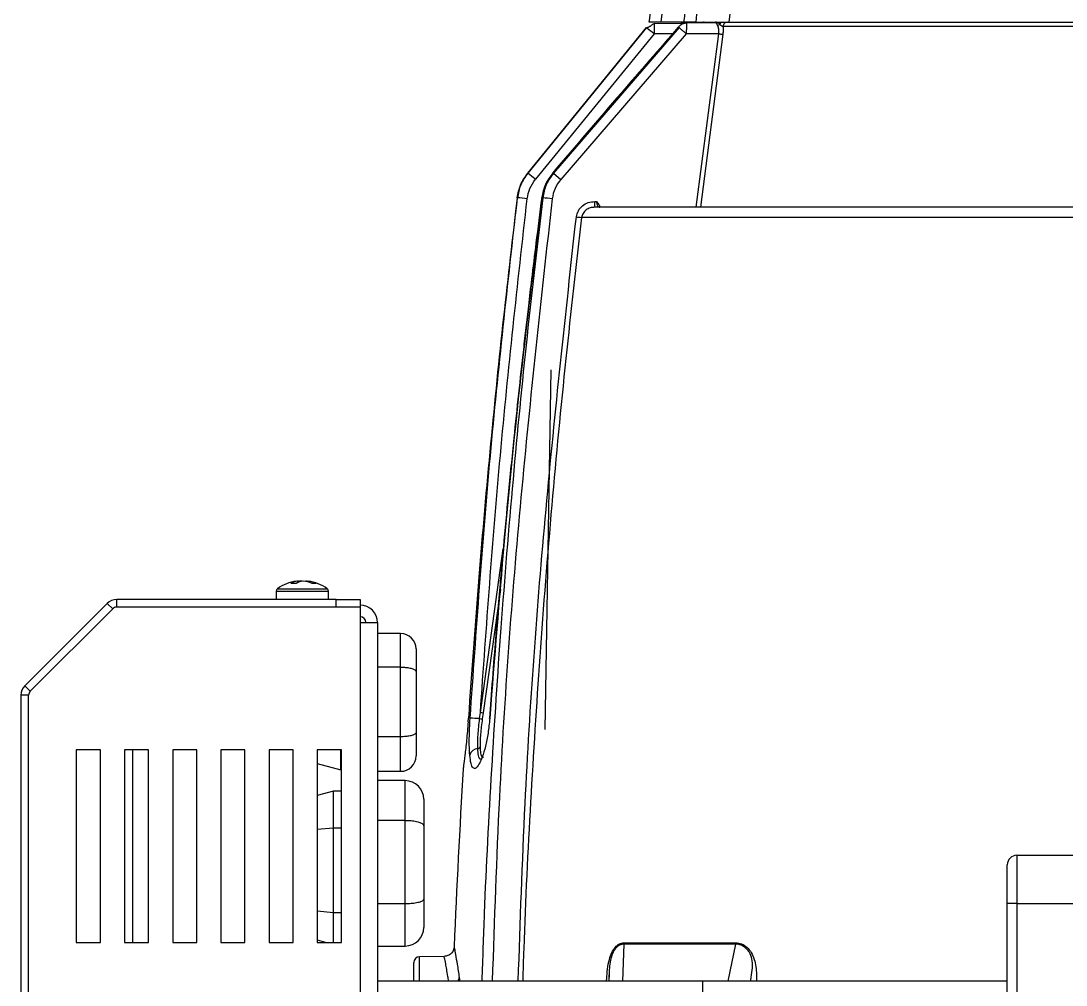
# Model space of a CAD drawing. Extents: x 8 to 113, y 1 to 87.
# Drawn here: x 43.27 to 48.69, y 75.62 to 80.63 of the extents above; entities that cross this region are included whole.
import ezdxf

# ---------------------------------------------------------------- set-up
doc = ezdxf.new("R2010")
doc.units = 0
doc.header["$MEASUREMENT"] = 0
doc.layers.add('OBJECT', color=7, linetype='CONTINUOUS')

msp = doc.modelspace()

# ---------------------------------------------------------------- linework, layer by layer
at = {"layer": 'OBJECT'}
for p, q in [((47.2147, 82.7303), (46.9411, 80.6183)), ((45.8983, 79.8353), (46.514, 80.5903)), ((46.5141, 80.5903), (45.8989, 79.8353)), ((46.6809, 80.5904), (46.0292, 79.8353)), ((46.6836, 80.5904), (46.0318, 79.8353)), ((46.6936, 80.6126), (46.5535, 80.6101)), ((46.706, 80.6183), (46.589, 80.6183)), ((46.7012, 80.6144), (46.6927, 80.6126)), ((46.7198, 80.6176), (46.701, 80.6143)), ((46.8741, 80.6157), (46.7176, 80.613)), ((46.7698, 80.6183), (46.9411, 80.6183)), ((46.8958, 80.6074), (46.9112, 80.5964)), ((48.7971, 80.5964), (46.9112, 80.5964)), ((46.9411, 80.6183), (48.8141, 80.6183)), ((46.5537, 80.5582), (45.9386, 79.8032)), ((46.7206, 80.5583), (46.0697, 79.803)), ((46.65, 80.5582), (46.5537, 80.5582)), ((46.7206, 80.5583), (46.7204, 80.5583)), ((46.8891, 80.5583), (46.7206, 80.5583)), ((46.7723, 79.6583), (46.8891, 80.5583)), ((46.911, 80.5557), (46.7947, 79.6583)), ((45.8983, 79.8353), (45.8989, 79.8353)), ((46.0318, 79.8353), (46.0292, 79.8353)), ((46.0318, 79.8353), (46.0697, 79.803)), ((45.8441, 79.7075), (45.8449, 79.7075)), ((45.9764, 79.7075), (45.9734, 79.7075)), ((46.2461, 79.6879), (46.2552, 79.6879)), ((48.8078, 79.6053), (46.1782, 79.6053)), ((45.9883, 76.9481), (46.0209, 78.8152)), ((45.6528, 77.0368), (45.7711, 77.8859)), ((44.7036, 77.7188), (44.7047, 77.7099)), ((44.7091, 77.7188), (44.7036, 77.7183)), ((44.7091, 77.7185), (44.7091, 77.7188)), ((44.7292, 77.7182), (44.7254, 77.7188)), ((44.7255, 77.7174), (44.7254, 77.7188)), ((44.7456, 77.7188), (44.7454, 77.717)), ((44.7491, 77.7163), (44.7494, 77.7188)), ((44.7494, 77.7188), (44.7548, 77.7183)), ((44.7549, 77.7188), (44.7544, 77.715)), ((44.5942, 77.6667), (44.5942, 77.6233)), ((44.5942, 77.6667), (44.6488, 77.6667)), ((44.6005, 77.6789), (44.6525, 77.6789)), ((44.6488, 77.6667), (44.8642, 77.6667)), ((44.6525, 77.6789), (44.858, 77.6789)), ((44.8642, 77.6233), (44.8642, 77.6667)), ((45.7565, 77.6752), (45.6673, 77.035)), ((43.7172, 77.6028), (43.2897, 77.1754)), ((43.7454, 77.5745), (43.7172, 77.6028)), ((43.7667, 77.5833), (43.7667, 77.6233)), ((44.9042, 77.6233), (43.7667, 77.6233)), ((44.9042, 77.5833), (44.9042, 77.6233)), ((44.9042, 77.6233), (45.0292, 77.6233)), ((45.0292, 77.6233), (45.0292, 77.5833)), ((45.0292, 77.5933), (45.0292, 77.5033)), ((43.318, 77.1471), (43.7454, 77.5745)), ((44.9042, 77.5833), (43.7667, 77.5833)), ((45.0292, 77.5833), (44.9042, 77.5833)), ((45.0292, 77.5033), (45.0292, 73.6833)), ((45.0292, 77.5033), (45.1192, 77.5033)), ((45.1192, 77.5033), (45.1192, 73.6833)), ((45.2392, 77.4463), (45.1192, 77.4463)), ((45.2392, 77.272), (45.2392, 77.4463)), ((45.3192, 77.3663), (45.3192, 77.2481)), ((45.2392, 77.272), (45.1192, 77.272)), ((45.2392, 76.9107), (45.2392, 77.272)), ((45.3192, 77.2481), (45.3192, 76.9332)), ((43.318, 77.1471), (43.2897, 77.1754)), ((43.3092, 77.1259), (43.2692, 77.1259)), ((43.2692, 77.1259), (43.2692, 74.0208)), ((43.3092, 74.0208), (43.3092, 77.1259)), ((45.7087, 77.129), (45.6995, 77.0064)), ((45.7105, 77.1286), (45.7013, 77.0058)), ((45.5895, 76.9884), (45.5908, 77.0071)), ((45.6489, 77.0047), (45.6528, 77.0368)), ((45.6673, 77.035), (45.6628, 77.0029)), ((45.2392, 76.9107), (45.1192, 76.9107)), ((45.2392, 76.7313), (45.2392, 76.9107)), ((45.3192, 76.9332), (45.3192, 76.8113)), ((43.6817, 76.8433), (43.5567, 76.8433)), ((43.5567, 76.8433), (43.5567, 75.8433)), ((43.6817, 75.8433), (43.6817, 76.8433)), ((43.9317, 76.8433), (43.8067, 76.8433)), ((43.8067, 76.8433), (43.8067, 75.8433)), ((43.8492, 75.8433), (43.8492, 76.8433)), ((43.9317, 75.8433), (43.9317, 76.8433)), ((44.1817, 76.8433), (44.0567, 76.8433)), ((44.0567, 76.8433), (44.0567, 75.8433)), ((44.1817, 75.8433), (44.1817, 76.8433)), ((44.4317, 76.8433), (44.3067, 76.8433)), ((44.3067, 76.8433), (44.3067, 75.8433)), ((44.4317, 75.8433), (44.4317, 76.8433)), ((44.6817, 76.8433), (44.5567, 76.8433)), ((44.5567, 76.8433), (44.5567, 75.8433)), ((44.6817, 75.8433), (44.6817, 76.8433)), ((44.9317, 76.8433), (44.8067, 76.8433)), ((44.8067, 76.8433), (44.8067, 75.8433)), ((44.9292, 76.7386), (44.9292, 76.8433)), ((44.9317, 75.8433), (44.9317, 76.8433)), ((44.8067, 76.7714), (44.9292, 76.7386)), ((44.9292, 76.7386), (44.9317, 76.7386)), ((45.1192, 76.7313), (45.2392, 76.7313)), ((45.2632, 76.6829), (45.1192, 76.6829)), ((45.2632, 76.4769), (45.2632, 76.6829)), ((44.8912, 76.6289), (44.8067, 76.6062)), ((44.9317, 76.6289), (44.8912, 76.6289)), ((44.8912, 76.4376), (44.8912, 76.6289)), ((45.3592, 76.5869), (45.3592, 76.4475)), ((45.2632, 76.4769), (45.1192, 76.4769)), ((45.2632, 76.0434), (45.2632, 76.4769)), ((44.8067, 76.4313), (44.8912, 76.4376)), ((44.8912, 75.9993), (44.8912, 76.4376)), ((44.8912, 76.4376), (44.9317, 76.4376)), ((45.3592, 76.4475), (45.3592, 76.0696)), ((48.4362, 76.2958), (48.4362, 76.0458)), ((48.4362, 76.2958), (48.7412, 76.2958)), ((48.3862, 76.0458), (48.3862, 76.2458)), ((45.2632, 76.0434), (45.1192, 76.0434)), ((45.2632, 75.8249), (45.2632, 76.0434)), ((45.3592, 76.0696), (45.3592, 75.9209)), ((48.3862, 74.1626), (48.3862, 76.0458)), ((48.4362, 76.0458), (48.3862, 76.0458)), ((48.4362, 76.0458), (48.4362, 74.2095)), ((48.4362, 76.0458), (48.7412, 76.0458)), ((44.8067, 76.007), (44.8912, 75.9993)), ((44.8912, 75.8433), (44.8912, 75.9993)), ((44.8912, 75.9993), (44.9317, 75.9993)), ((43.5567, 75.8433), (43.6817, 75.8433)), ((43.8067, 75.8433), (43.9317, 75.8433)), ((44.0567, 75.8433), (44.1817, 75.8433)), ((44.3067, 75.8433), (44.4317, 75.8433)), ((44.5567, 75.8433), (44.6817, 75.8433)), ((44.8067, 75.8563), (44.855, 75.8433)), ((44.8067, 75.8433), (44.9317, 75.8433)), ((45.1192, 75.8249), (45.2632, 75.8249)), ((46.3978, 75.8348), (46.39, 75.6433)), ((46.977, 75.8348), (46.9366, 75.6433)), ((46.977, 75.8348), (46.9775, 75.8419)), ((45.4654, 75.7711), (45.3367, 75.7688)), ((45.3367, 75.6433), (45.3367, 75.7688)), ((45.1194, 75.7012), (45.1192, 75.7012)), ((45.1194, 75.7012), (45.1194, 75.6433)), ((46.8072, 75.6433), (45.1192, 75.6433)), ((45.5431, 75.6609), (45.5465, 75.6433)), ((46.3205, 75.681), (46.3189, 75.6433)), ((46.8072, 74.3933), (46.8072, 75.6433)), ((48.3862, 75.6433), (46.8072, 75.6433))]:
    msp.add_line(p, q, dxfattribs=at)
at = {"layer": 'OBJECT', "flags": 128}
for points in [[(46.514, 80.5903), (46.5141, 80.5903), (46.5142, 80.5902)], [(46.5286, 80.6183), (46.5291, 80.6222), (46.5295, 80.6252)], [(46.6792, 80.5919), (46.6793, 80.5918), (46.6809, 80.5904)], [(45.8983, 79.8353), (45.8985, 79.8352), (45.8986, 79.8351)], [(46.0292, 79.8353), (46.0281, 79.8363), (46.0282, 79.8362)], [(45.8441, 79.7075), (45.8442, 79.7077), (45.8443, 79.7077)], [(45.9734, 79.7075), (45.9712, 79.708), (45.9711, 79.7081)], [(44.7037, 77.7178), (44.7055, 77.7181), (44.7128, 77.7188)], [(44.7128, 77.7188), (44.7137, 77.7181), (44.7144, 77.7172)], [(44.7456, 77.7188), (44.7448, 77.7181), (44.7441, 77.7172)], [(45.7105, 77.1286), (45.7088, 77.1289), (45.7088, 77.129)], [(45.591, 77.0072), (45.5909, 77.0072), (45.5908, 77.0071)], [(45.7013, 77.0058), (45.6997, 77.0062), (45.6995, 77.0064)], [(45.5895, 76.9884), (45.5896, 76.9892), (45.5898, 76.9893)]]:
    msp.add_lwpolyline(points, dxfattribs=at)
at = {"layer": 'OBJECT'}
for centre, radius, start, end in [((42.5318, 75.6463), 6.3484, 50.68889, 51.14878), ((46.7093, 80.5933), 0.025, 90, 129.6955), ((46.7254, 80.5989), 0.0196, 102.7689, 138.1546), ((46.7219, 80.5936), 0.0247, 90.0029, 113.5405), ((46.7399, 80.5939), 0.0245, 90.0492, 128.106), ((46.807, 80.6033), 0.015, 49.4058, 89.9984), ((46.8072, 80.6035), 0.0148, 49.1565, 89.9671), ((46.807, 80.6033), 0.015, 49.4025, 88.3728), ((46.8149, 80.6036), 0.0147, 49.8263, 89.9444), ((46.8723, 80.5964), 0.0219, 90.1166, 119.4185), ((46.8779, 80.5934), 0.025, 90.0061, 112.4325), ((46.8771, 80.635), 0.0333, 280.7988, 304.0997), ((46.9106, 80.603), 0.0154, 97.1656, 163.7125), ((46.9347, 80.5948), 0.0235, 92.6255, 176.2402), ((42.1291, 75.1394), 6.0219, 50.75757, 51.24324), ((45.7626, 78.6671), 1.0437, 82.6654, 85.4775), ((45.7928, 77.8442), 1.8723, 82.871, 84.3733), ((45.8243, 79.6806), 0.4219, 356.9768, 0.9943), ((46.2896, 80.7336), 1.1338, 262.9623, 264.3612), ((44.7292, 77.4995), 0.2208, 97.9922, 125.6682), ((44.7156, 77.6367), 0.083, 98.3727, 123.3302), ((44.6838, 77.5325), 0.1741, 85.4693, 94.5307), ((44.7472, 77.6236), 0.0963, 98.483, 121.0832), ((44.7409, 77.5695), 0.1501, 95.908, 104.1978), ((44.7166, 77.5643), 0.1554, 65.8157, 83.9362), ((44.7424, 77.712), 0.00968, 22.5702, 44.4162), ((44.7401, 77.5771), 0.1425, 64.8121, 84.0172), ((44.7292, 77.4995), 0.2208, 54.3318, 82.0078), ((44.7905, 77.6107), 0.0959, 83.8935, 96.1065), ((44.6092, 77.6667), 0.015, 125.6682, 180), ((44.8492, 77.6667), 0.015, 0, 54.3318), ((43.7667, 77.5533), 0.07, 90, 135), ((45.0292, 77.5033), 0.09, 0, 90), ((43.7667, 77.5533), 0.03, 90, 135), ((45.0292, 77.5033), 0.03, 0, 90), ((45.2392, 77.3663), 0.08, 0, 90), ((43.3392, 77.1259), 0.07, 135, 180), ((43.3392, 77.1259), 0.03, 135, 180), ((45.5787, 76.0588), 0.9485, 85.7521, 88.7342), ((45.7037, 77.3769), 0.3762, 261.632, 263.7724), ((45.7001, 77.3547), 0.3214, 261.5371, 264.138), ((45.6444, 76.8013), 0.0486, 95.9552, 163.2355), ((45.6383, 76.8633), 0.0137, 274.3558, 338.4822), ((45.2392, 76.8113), 0.08, 270, 0), ((96.1332, 73.7183), 50.66, 176.57471, 177.62076), ((45.2632, 76.5869), 0.096, 0, 90), ((48.4362, 76.2458), 0.05, 90, 180), ((45.2632, 75.9209), 0.096, 270, 360), ((45.3372, 75.7389), 0.03, 91, 180), ((45.5041, 75.6668), 0.0394, 323.3978, 351.3326)]:
    msp.add_arc(centre, radius, start, end, dxfattribs=at)
for points, knots in [([(46.753, 82.1835), (46.7228, 81.8913), (46.6688, 81.3695), (46.6133, 80.8478), (46.589, 80.6183)], [0, 0, 0, 0, 0.560008, 1, 1, 1, 1]), ([(46.9286, 82.1408), (46.8993, 81.8565), (46.8471, 81.349), (46.7934, 80.8416), (46.7698, 80.6183)], [0, 0, 0, 0, 0.560008, 1, 1, 1, 1]), ([(46.5295, 80.6252), (46.5296, 80.6258), (46.5464, 80.7633), (46.5738, 80.9856), (46.6036, 81.2284), (46.6166, 81.335), (46.6193, 81.3568), (46.6194, 81.3575)], [0, 0, 0, 0, 0.002275, 0.563506, 0.91051, 0.997261, 1, 1, 1, 1]), ([(46.7103, 80.6253), (46.7104, 80.6258), (46.725, 80.7447), (46.7501, 80.9483), (46.7775, 81.1725), (46.7906, 81.279), (46.7933, 81.3009), (46.7934, 81.3015)], [0, 0, 0, 0, 0.002464, 0.527441, 0.903158, 0.997088, 1, 1, 1, 1]), ([(46.6792, 80.5919), (46.5804, 80.4785), (46.362, 80.2278), (46.1463, 79.9747), (46.0282, 79.8362)], [0, 0, 0, 0, 0.45251, 1, 1, 1, 1]), ([(46.514, 80.5903), (46.5141, 80.5904), (46.5142, 80.5905), (46.5142, 80.5906), (46.5143, 80.5906), (46.5143, 80.5907), (46.5144, 80.5907), (46.5144, 80.5907), (46.5144, 80.5907), (46.5144, 80.5906), (46.5143, 80.5906), (46.5143, 80.5905), (46.5142, 80.5905), (46.5142, 80.5904), (46.5141, 80.5903)], [0, 0, 0, 0, 0.14846, 0.270216, 0.325866, 0.380992, 0.499258, 0.560332, 0.615032, 0.666467, 0.718978, 0.77612, 0.84064, 1, 1, 1, 1]), ([(46.5539, 80.6101), (46.5526, 80.6099), (46.5503, 80.6094), (46.546, 80.6064), (46.5413, 80.6027), (46.5363, 80.5988), (46.5308, 80.5953), (46.5253, 80.5923), (46.5201, 80.5899), (46.5175, 80.5891), (46.5162, 80.5886)], [0, 0, 0, 0, 0.183553, 0.338833, 0.468754, 0.58079, 0.682219, 0.782217, 0.887012, 1, 1, 1, 1]), ([(46.589, 80.6183), (46.5821, 80.6183), (46.5685, 80.6183), (46.5503, 80.6183), (46.5367, 80.6183), (46.5296, 80.6183), (46.5289, 80.6183), (46.5286, 80.6183)], [0, 0, 0, 0, 0.217202, 0.434334, 0.650167, 0.86439, 1, 1, 1, 1]), ([(46.5539, 80.6101), (46.5539, 80.6096), (46.5539, 80.6084), (46.5539, 80.6002), (46.5538, 80.5904), (46.5538, 80.5811), (46.5537, 80.5701), (46.5537, 80.5622), (46.5537, 80.5582)], [0, 0, 0, 0, 0.21067, 0.447315, 0.575812, 0.710764, 0.85216, 1, 1, 1, 1]), ([(46.7222, 80.6131), (46.7191, 80.6129), (46.7134, 80.6125), (46.704, 80.6098), (46.6978, 80.607), (46.6924, 80.6037), (46.6891, 80.6013), (46.6842, 80.5971), (46.681, 80.5938), (46.6792, 80.5919)], [0, 0, 0, 0, 0.196681, 0.357944, 0.575563, 0.606715, 0.727756, 0.845339, 1, 1, 1, 1]), ([(46.6836, 80.5904), (46.684, 80.5908), (46.6845, 80.5915), (46.685, 80.5922), (46.6853, 80.5928), (46.6854, 80.5932), (46.6854, 80.5935), (46.6852, 80.5936), (46.6848, 80.5936), (46.6841, 80.5932), (46.683, 80.5925), (46.6819, 80.5915), (46.6813, 80.5908), (46.6809, 80.5904)], [0, 0, 0, 0, 0.13574, 0.194591, 0.250843, 0.311563, 0.37511, 0.438068, 0.500883, 0.619799, 0.750938, 0.873701, 1, 1, 1, 1]), ([(46.7204, 80.5583), (46.7156, 80.5626), (46.7063, 80.5707), (46.695, 80.5806), (46.6874, 80.5872), (46.6848, 80.5894), (46.6836, 80.5904)], [0, 0, 0, 0, 0.295101, 0.569756, 0.806961, 1, 1, 1, 1]), ([(46.7095, 80.6183), (46.7096, 80.6196), (46.7099, 80.6219), (46.7102, 80.6242), (46.7103, 80.6253)], [0, 0, 0, 0, 0.559993, 1, 1, 1, 1]), ([(46.7698, 80.6183), (46.763, 80.6183), (46.7493, 80.6183), (46.7311, 80.6183), (46.7175, 80.6183), (46.7104, 80.6183), (46.7097, 80.6183), (46.7095, 80.6183)], [0, 0, 0, 0, 0.217203, 0.434333, 0.650165, 0.864389, 1, 1, 1, 1]), ([(46.7219, 80.6131), (46.722, 80.6122), (46.7223, 80.6106), (46.7221, 80.5982), (46.7216, 80.5836), (46.721, 80.5699), (46.7206, 80.5623), (46.7204, 80.5583)], [0, 0, 0, 0, 0.250886, 0.499859, 0.733623, 0.862855, 1, 1, 1, 1]), ([(46.8136, 80.6171), (46.8135, 80.6172), (46.8119, 80.6181), (46.81, 80.6182), (46.8083, 80.6183)], [0, 0, 0, 0, 0.088872, 1, 1, 1, 1]), ([(46.8702, 80.6171), (46.8692, 80.6168), (46.868, 80.6164), (46.8669, 80.6157), (46.8667, 80.6156)], [0, 0, 0, 0, 0.786284, 1, 1, 1, 1]), ([(46.8724, 80.6157), (46.8745, 80.6164), (46.8778, 80.6174), (46.88, 80.6165), (46.8807, 80.6163)], [0, 0, 0, 0, 0.669227, 1, 1, 1, 1]), ([(46.8834, 80.6022), (46.8824, 80.6042), (46.8803, 80.6083), (46.8796, 80.6119), (46.879, 80.6139), (46.8781, 80.6154), (46.8757, 80.6156), (46.8741, 80.6157)], [0, 0, 0, 0, 0.249992, 0.497598, 0.621224, 0.745568, 1, 1, 1, 1]), ([(46.8807, 80.6163), (46.8839, 80.6162), (46.889, 80.6162), (46.894, 80.6097), (46.8958, 80.6074)], [0, 0, 0, 0, 0.644155, 1, 1, 1, 1]), ([(46.8891, 80.5583), (46.8897, 80.5625), (46.8909, 80.571), (46.8902, 80.583), (46.8878, 80.5939), (46.8849, 80.5994), (46.8834, 80.6022)], [0, 0, 0, 0, 0.250429, 0.499844, 0.740767, 1, 1, 1, 1]), ([(46.9112, 80.5964), (46.9118, 80.59), (46.9131, 80.5771), (46.9117, 80.5628), (46.911, 80.5557)], [0, 0, 0, 0, 0.498431, 1, 1, 1, 1]), ([(46.9336, 80.6183), (46.9782, 80.6183), (47.0685, 80.6183), (47.2459, 80.6183), (47.4537, 80.6183), (47.6909, 80.6183), (47.9507, 80.6183), (48.2266, 80.6183), (48.5106, 80.6183), (48.7039, 80.6183), (48.7994, 80.6183)], [0, 0, 0, 0, 0.12133, 0.245753, 0.372325, 0.5, 0.627675, 0.754248, 0.87867, 1, 1, 1, 1]), ([(46.8891, 80.5583), (46.8914, 80.558), (46.8959, 80.5574), (46.9022, 80.5567), (46.9076, 80.556), (46.9099, 80.5558), (46.911, 80.5557)], [0, 0, 0, 0, 0.245159, 0.499986, 0.754817, 1, 1, 1, 1]), ([(45.8441, 79.7075), (45.8485, 79.7302), (45.8574, 79.7767), (45.8845, 79.8155), (45.8983, 79.8353)], [0, 0, 0, 0, 0.488529, 1, 1, 1, 1]), ([(45.8989, 79.8353), (45.8853, 79.8158), (45.8582, 79.777), (45.8493, 79.7306), (45.8449, 79.7075)], [0, 0, 0, 0, 0.503406, 1, 1, 1, 1]), ([(46.0282, 79.8362), (46.0141, 79.8169), (45.9857, 79.7784), (45.976, 79.7315), (45.9711, 79.7081)], [0, 0, 0, 0, 0.500101, 1, 1, 1, 1]), ([(46.0292, 79.8353), (46.0151, 79.8157), (45.9874, 79.777), (45.978, 79.7304), (45.9734, 79.7075)], [0, 0, 0, 0, 0.509049, 1, 1, 1, 1]), ([(46.0318, 79.8353), (46.0177, 79.8158), (45.99, 79.7772), (45.9809, 79.7305), (45.9764, 79.7075)], [0, 0, 0, 0, 0.506803, 1, 1, 1, 1]), ([(45.8958, 79.7023), (45.8994, 79.7207), (45.9064, 79.7573), (45.9279, 79.7879), (45.9386, 79.8032)], [0, 0, 0, 0, 0.50155, 1, 1, 1, 1]), ([(46.0697, 79.803), (46.0586, 79.7879), (46.0363, 79.7575), (46.0289, 79.7206), (46.0252, 79.7021)], [0, 0, 0, 0, 0.498689, 1, 1, 1, 1]), ([(45.8441, 79.7075), (45.8198, 79.5013), (45.7699, 79.0767), (45.7036, 78.4203), (45.6417, 77.7265), (45.6081, 77.251), (45.5908, 77.0071)], [0, 0, 0, 0, 0.22962, 0.472827, 0.72962, 1, 1, 1, 1]), ([(45.5996, 77.0071), (45.6316, 77.461), (45.6952, 78.3628), (45.7952, 79.2613), (45.8449, 79.7075)], [0, 0, 0, 0, 0.50338, 1, 1, 1, 1]), ([(45.9764, 79.7075), (45.9485, 79.4683), (45.8917, 78.9817), (45.8196, 78.2379), (45.7579, 77.488), (45.7088, 76.7372), (45.6763, 76.126), (45.6643, 75.7602), (45.6604, 75.6433)], [0, 0, 0, 0, 0.177189, 0.360441, 0.549759, 0.730707, 0.913979, 1, 1, 1, 1]), ([(45.9711, 79.7081), (45.9611, 79.6295), (45.943, 79.4885), (45.9201, 79.301), (45.9028, 79.1551), (45.8887, 79.0336), (45.8628, 78.8053), (45.8317, 78.5163), (45.7978, 78.1748), (45.7775, 77.9572), (45.7631, 77.7972), (45.7526, 77.6764), (45.7396, 77.5231), (45.7245, 77.337), (45.7143, 77.202), (45.7088, 77.129)], [0, 0, 0, 0, 0.091692, 0.164516, 0.21848, 0.261782, 0.305976, 0.484374, 0.598107, 0.703048, 0.737316, 0.783986, 0.843321, 0.915325, 1, 1, 1, 1]), ([(45.9734, 79.7075), (45.9398, 79.4374), (45.8706, 78.8814), (45.7822, 78.0217), (45.7348, 77.4316), (45.7105, 77.1286)], [0, 0, 0, 0, 0.315, 0.648332, 1, 1, 1, 1]), ([(45.6528, 77.0368), (45.6844, 77.4818), (45.7477, 78.3719), (45.8464, 79.2588), (45.8958, 79.7023)], [0, 0, 0, 0, 0.499931, 1, 1, 1, 1]), ([(46.0252, 79.7021), (45.9681, 79.1858), (45.8538, 78.1525), (45.7538, 76.7983), (45.7252, 75.9609), (45.7143, 75.6433)], [0, 0, 0, 0, 0.382702, 0.765908, 1, 1, 1, 1]), ([(46.1507, 79.6084), (46.1533, 79.6194), (46.1587, 79.6416), (46.182, 79.6675), (46.212, 79.6847), (46.2347, 79.6868), (46.2461, 79.6879)], [0, 0, 0, 0, 0.2497037, 0.4994833, 0.7493642, 1, 1, 1, 1]), ([(46.2455, 79.6583), (46.2378, 79.6577), (46.2223, 79.6564), (46.2043, 79.6471), (46.1924, 79.6364), (46.1852, 79.6267), (46.1802, 79.6163), (46.1789, 79.6089), (46.1782, 79.6053)], [0, 0, 0, 0, 0.250259, 0.499689, 0.634038, 0.76157, 0.883198, 1, 1, 1, 1]), ([(48.805, 79.6583), (48.715, 79.6583), (48.5336, 79.6583), (48.2638, 79.6583), (47.9959, 79.6583), (47.7336, 79.6583), (47.4805, 79.6583), (47.2411, 79.6583), (47.0186, 79.6583), (46.8158, 79.6583), (46.6356, 79.6583), (46.4799, 79.6583), (46.3475, 79.6583), (46.2793, 79.6583), (46.2455, 79.6583)], [0, 0, 0, 0, 0.0803207, 0.16194, 0.244772, 0.3293776, 0.4144874, 0.5, 0.5855181, 0.670628, 0.755228, 0.8380655, 0.919682, 1, 1, 1, 1]), ([(46.2552, 79.6879), (46.2601, 79.6823), (46.2665, 79.6751), (46.2715, 79.6669), (46.2727, 79.665)], [0, 0, 0, 0, 0.771317, 1, 1, 1, 1]), ([(46.2552, 79.6879), (46.2553, 79.686), (46.2556, 79.682), (46.2568, 79.6762), (46.2587, 79.6707), (46.2618, 79.6647), (46.2666, 79.6595), (46.2708, 79.6587), (46.2729, 79.6583)], [0, 0, 0, 0, 0.115727, 0.237004, 0.365059, 0.500934, 0.749863, 1, 1, 1, 1]), ([(46.2727, 79.6609), (46.273, 79.6614), (46.2735, 79.6622), (46.2731, 79.6644), (46.2729, 79.6652)], [0, 0, 0, 0, 0.63985, 1, 1, 1, 1]), ([(45.8495, 75.6433), (45.8599, 75.9505), (45.8875, 76.7671), (45.9842, 78.09), (46.0952, 79.1025), (46.1507, 79.6084)], [0, 0, 0, 0, 0.23178, 0.616222, 1, 1, 1, 1]), ([(46.1782, 79.6053), (46.1501, 79.3613), (46.0928, 78.8644), (46.0207, 78.1041), (45.9595, 77.3373), (45.912, 76.5696), (45.8834, 76.009), (45.8742, 75.699), (45.8725, 75.6433)], [0, 0, 0, 0, 0.185391, 0.377506, 0.576351, 0.765931, 0.957987, 1, 1, 1, 1]), ([(45.2392, 77.272), (45.248, 77.2718), (45.2655, 77.2713), (45.2889, 77.2676), (45.307, 77.262), (45.3171, 77.2553), (45.3192, 77.2504), (45.3192, 77.2482), (45.3192, 77.2481)], [0, 0, 0, 0, 0.204614, 0.409128, 0.616519, 0.830817, 0.996312, 1, 1, 1, 1]), ([(45.5979, 76.8153), (45.5971, 76.8283), (45.5954, 76.8541), (45.5952, 76.9016), (45.5965, 76.953), (45.5986, 76.9891), (45.5996, 77.0071)], [0, 0, 0, 0, 0.251427, 0.50031, 0.75055, 1, 1, 1, 1]), ([(45.7013, 77.0058), (45.6988, 76.98), (45.6937, 76.9286), (45.6796, 76.8597), (45.663, 76.8037), (45.6453, 76.7644), (45.6286, 76.7445), (45.6144, 76.7462), (45.6035, 76.7682), (45.5998, 76.7996), (45.5979, 76.8153)], [0, 0, 0, 0, 0.125399, 0.250033, 0.374937, 0.500007, 0.625107, 0.75017, 0.875155, 1, 1, 1, 1]), ([(45.6394, 76.8496), (45.6392, 76.8602), (45.639, 76.8813), (45.6409, 76.9198), (45.6441, 76.9613), (45.6473, 76.9903), (45.6489, 77.0047)], [0, 0, 0, 0, 0.2510338, 0.4998421, 0.7502371, 1, 1, 1, 1]), ([(45.6628, 77.0029), (45.6611, 76.9895), (45.6575, 76.9626), (45.6537, 76.9239), (45.6513, 76.8879), (45.6511, 76.8682), (45.6511, 76.8583)], [0, 0, 0, 0, 0.249686, 0.500038, 0.748854, 1, 1, 1, 1]), ([(45.5895, 76.9884), (45.5869, 76.9555), (45.5816, 76.8899), (45.5724, 76.8104), (45.5652, 76.7557), (45.5642, 76.7486), (45.5637, 76.7451)], [0, 0, 0, 0, 0.250566, 0.500351, 0.750175, 1, 1, 1, 1]), ([(45.3192, 76.9332), (45.3192, 76.9332), (45.3192, 76.9311), (45.3171, 76.9265), (45.307, 76.9201), (45.2889, 76.9148), (45.2655, 76.9114), (45.248, 76.9109), (45.2392, 76.9107)], [0, 0, 0, 0, 0.003688, 0.16918, 0.383479, 0.590872, 0.795386, 1, 1, 1, 1]), ([(45.6602, 76.7943), (45.6568, 76.7936), (45.6494, 76.7922), (45.642, 76.8108), (45.6403, 76.8367), (45.6394, 76.8496)], [0, 0, 0, 0, 0.296045, 0.647644, 1, 1, 1, 1]), ([(45.6511, 76.8583), (45.6517, 76.8461), (45.6529, 76.8217), (45.6599, 76.8035), (45.6675, 76.8052), (45.6712, 76.806)], [0, 0, 0, 0, 0.333374, 0.66666, 1, 1, 1, 1]), ([(45.5648, 76.7527), (45.5647, 76.7525), (45.564, 76.7501), (45.5639, 76.7475), (45.5637, 76.7451)], [0, 0, 0, 0, 0.05701, 1, 1, 1, 1]), ([(45.2632, 76.4769), (45.2737, 76.4766), (45.2947, 76.476), (45.3228, 76.4715), (45.3446, 76.4646), (45.3567, 76.4563), (45.3592, 76.4502), (45.3592, 76.4475), (45.3592, 76.4475)], [0, 0, 0, 0, 0.204614, 0.409127, 0.616517, 0.830818, 0.996312, 1, 1, 1, 1]), ([(45.3592, 76.0696), (45.3592, 76.0695), (45.3592, 76.0671), (45.3567, 76.0617), (45.3446, 76.0543), (45.3228, 76.0482), (45.2947, 76.0442), (45.2737, 76.0437), (45.2632, 76.0434)], [0, 0, 0, 0, 0.003689, 0.169182, 0.383484, 0.590873, 0.795386, 1, 1, 1, 1]), ([(45.5169, 75.8214), (45.516, 75.8151), (45.514, 75.8019), (45.502, 75.7851), (45.4849, 75.7735), (45.4717, 75.7719), (45.4654, 75.7711)], [0, 0, 0, 0, 0.240856, 0.500001, 0.759147, 1, 1, 1, 1]), ([(45.5169, 75.8214), (45.5173, 75.8194), (45.518, 75.8154), (45.5238, 75.7829), (45.5323, 75.7334), (45.5395, 75.6851), (45.5431, 75.6609)], [0, 0, 0, 0, 0.249549, 0.499968, 0.749833, 1, 1, 1, 1]), ([(46.3077, 75.6433), (46.3078, 75.6471), (46.3087, 75.6678), (46.312, 75.7057), (46.3199, 75.7528), (46.3337, 75.7918), (46.3518, 75.8195), (46.3739, 75.8379), (46.3902, 75.8406), (46.3984, 75.8419)], [0, 0, 0, 0, 0.04088, 0.227855, 0.418299, 0.567523, 0.70923, 0.854708, 1, 1, 1, 1]), ([(46.3978, 75.8348), (46.3902, 75.8336), (46.3749, 75.8313), (46.354, 75.8134), (46.3374, 75.7862), (46.3265, 75.7501), (46.3223, 75.7139), (46.321, 75.6906), (46.3205, 75.681)], [0, 0, 0, 0, 0.169475, 0.339572, 0.508222, 0.676895, 0.867999, 1, 1, 1, 1]), ([(46.3978, 75.8348), (46.3979, 75.836), (46.3982, 75.8383), (46.3983, 75.8407), (46.3984, 75.8419)], [0, 0, 0, 0, 0.499999, 1, 1, 1, 1]), ([(46.977, 75.8348), (46.8715, 75.8348), (46.6604, 75.8347), (46.4854, 75.8348), (46.3978, 75.8348)], [0, 0, 0, 0, 0.499778, 1, 1, 1, 1]), ([(46.3984, 75.8419), (46.4859, 75.8419), (46.6609, 75.842), (46.8719, 75.8419), (46.9775, 75.8419)], [0, 0, 0, 0, 0.5000027, 1, 1, 1, 1]), ([(47.0543, 75.6433), (47.0547, 75.6454), (47.0582, 75.6641), (47.0638, 75.699), (47.0657, 75.7454), (47.0559, 75.7783), (47.0441, 75.7984), (47.0335, 75.8107), (47.0206, 75.8213), (47.0064, 75.8292), (46.9913, 75.8341), (46.9813, 75.8346), (46.977, 75.8348)], [0, 0, 0, 0, 0.0239696, 0.221866, 0.4128516, 0.5596247, 0.6263244, 0.7067857, 0.7716437, 0.8534734, 0.9365365, 1, 1, 1, 1]), ([(46.9775, 75.8419), (46.9879, 75.8405), (47.0089, 75.8379), (47.037, 75.8193), (47.0599, 75.7917), (47.0796, 75.7446), (47.0858, 75.6928), (47.0855, 75.6549), (47.0854, 75.6433)], [0, 0, 0, 0, 0.1454038, 0.2910572, 0.4333395, 0.582158, 0.8724627, 1, 1, 1, 1]), ([(45.4884, 75.6433), (45.4871, 75.6516), (45.4834, 75.6747), (45.478, 75.7046), (45.4716, 75.7395), (45.467, 75.7631), (45.4647, 75.7742), (45.4654, 75.7711), (45.4654, 75.7711)], [0, 0, 0, 0, 0.098659, 0.275948, 0.453838, 0.731774, 0.998888, 1, 1, 1, 1]), ([(45.3072, 75.6433), (45.3072, 75.647), (45.3072, 75.6715), (45.3072, 75.7021), (45.3072, 75.7333), (45.3072, 75.737), (45.3072, 75.7389)], [0, 0, 0, 0, 0.053742, 0.36211, 0.67887, 1, 1, 1, 1]), ([(46.3205, 75.681), (46.3202, 75.6764), (46.3195, 75.6653), (46.3191, 75.6543), (46.3188, 75.6479)], [0, 0, 0, 0, 0.41689, 1, 1, 1, 1])]:
    msp.add_open_spline(points, degree=3, knots=knots, dxfattribs=at)

doc.saveas('drawing.dxf')
